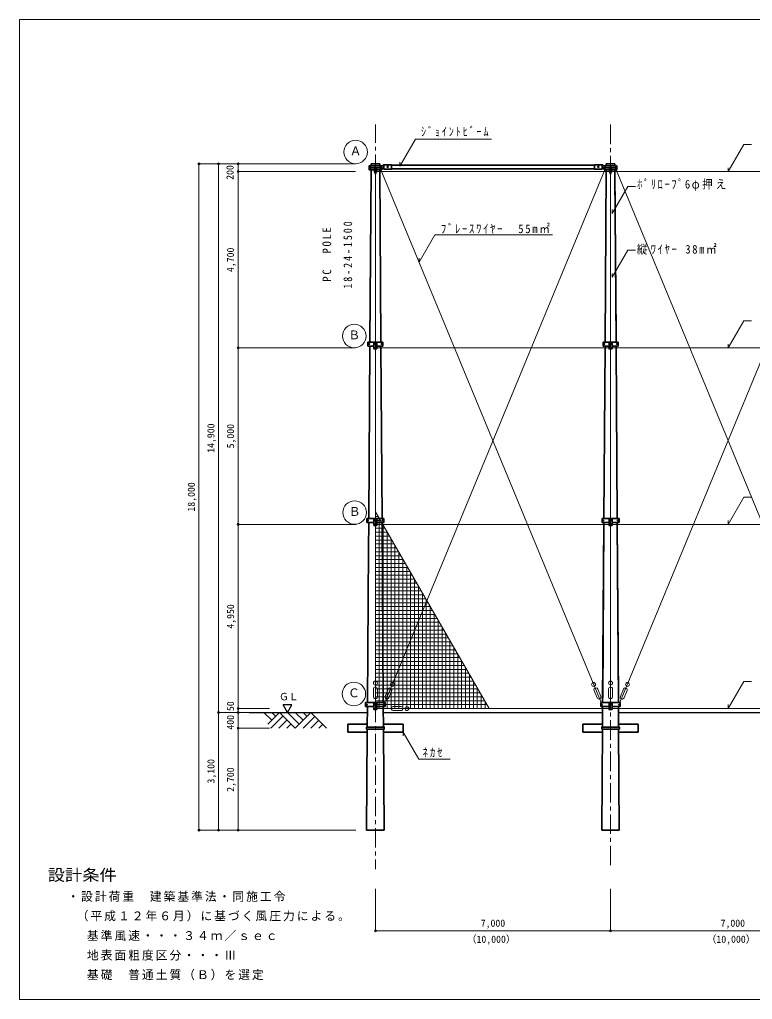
# Model space of a CAD drawing. Units: millimetres, scale not verified. Extents: x -17500 to 19500, y -11931 to 13069.
# Drawn here: x -17500 to 1196, y -11931 to 13069 of the extents above; entities that cross this region are included whole.
import ezdxf
from ezdxf.enums import TextEntityAlignment as Align

# ---------------------------------------------------------------- set-up
doc = ezdxf.new("R2010")
doc.units = ezdxf.units.MM
doc.header["$LTSCALE"] = 100
doc.header["$PDMODE"] = 32
doc.header["$PDSIZE"] = 50
doc.linetypes.add('CHAIN1', pattern=[8, 5, -1, 1, -1])
for name, color, linetype, lineweight in [('0-0', 7, 'Continuous', 35), ('0-2', 7, 'Continuous', 35), ('0-3', 6, 'Continuous', 9), ('0-6', 5, 'Continuous', 9), ('0-9', 4, 'Continuous', 9), ('0-B', 3, 'Continuous', 25), ('0-F', 4, 'Continuous', 9)]:
    doc.layers.add(name, color=color, linetype=linetype, lineweight=lineweight)
doc.layers.add('0-7', color=7, linetype='Continuous')
doc.styles.add('ＭＳ ゴシック', font='')
doc.styles.get('ＭＳ ゴシック').set_extended_font_data('MS Gothic')

msp = doc.modelspace()

# ---------------------------------------------------------------- linework, layer by layer
at = {"layer": '0-0', "color": 4, "linetype": 'CHAIN1', "lineweight": 9}
for p, q in [((-8423.1, 9125.1), (-8423.1, 10390.2)), ((-2423.1, 10390.2), (-2423.1, -8609.8)), ((-8423.1, 9042.6), (-8423.1, 4665)), ((-8423.1, 314.3), (-8423.1, 164.7)), ((-8423.1, -4359), (-8423.1, -8609.8))]:
    msp.add_line(p, q, dxfattribs=at)
at = {"layer": '0-0'}
for p, q in [((-8613.6, 4840), (-8232.6, 4840)), ((-8613.6, 4840), (-8613.6, 4740)), ((-8460.6, 4815), (-8385.6, 4815)), ((-8385.6, 4815), (-8385.6, 4665)), ((-8232.6, 4840), (-8232.6, 4740)), ((-2613.6, 4840), (-2232.6, 4840)), ((-2613.6, 4840), (-2613.6, 4740)), ((-2460.6, 4815), (-2385.6, 4815)), ((-2385.6, 4815), (-2385.6, 4665)), ((-2232.6, 4840), (-2232.6, 4740)), ((-8613.6, 4740), (-8460.6, 4740)), ((-8232.6, 4740), (-8385.6, 4740)), ((-2613.6, 4740), (-2460.6, 4740)), ((-2232.6, 4740), (-2385.6, 4740)), ((-8640.9, 339.3), (-8205.2, 339.3)), ((-8460.6, 314.3), (-8385.6, 314.3)), ((-8385.6, 314.3), (-8385.6, 164.3)), ((-8205.2, 339.3), (-8205.2, 239.3)), ((-2641, 339.3), (-2205.2, 339.3)), ((-2460.6, 314.3), (-2385.6, 314.3)), ((-2385.6, 314.3), (-2385.6, 164.3)), ((-2205.2, 339.3), (-2205.2, 239.3)), ((-8672.7, -4359.7), (-8672.7, -4459.7)), ((-8672.7, -4359.7), (-8174.8, -4359.7)), ((-8672.7, -4459.7), (-8460.9, -4459.7)), ((-8460.9, -4384.7), (-8385.9, -4384.7)), ((-8206.2, -4459.7), (-8174.8, -4459.7)), ((-8174.8, -4359.7), (-8174.8, -4459.7)), ((-2672.2, -4359.7), (-2672.2, -4459.7)), ((-2672.2, -4459.7), (-2460.4, -4459.7)), ((-2460.4, -4384.7), (-2385.4, -4384.7)), ((-2385.4, -4384.7), (-2385.4, -4534.7)), ((-2174.3, -4459.7), (-2385.4, -4459.7))]:
    msp.add_line(p, q, dxfattribs=at)
for points in [[(-8460.6, 4815), (-8460.6, 4665), (-8385.6, 4665)], [(-2460.6, 4815), (-2460.6, 4665), (-2385.6, 4665)], [(-8640.9, 339.3), (-8640.9, 239.3), (-8460.6, 239.3)], [(-8460.6, 314.3), (-8460.6, 164.3), (-8385.6, 164.3)], [(-8205.2, 339.3), (-8205.2, 239.3), (-8385.6, 239.3)], [(-2641, 339.3), (-2641, 239.3), (-2460.6, 239.3)], [(-2460.6, 314.3), (-2460.6, 164.3), (-2385.6, 164.3)], [(-2205.2, 339.3), (-2205.2, 239.3), (-2385.6, 239.3)], [(-8460.9, -4384.7), (-8460.9, -4534.7), (-8385.9, -4534.7)], [(-2672.2, -4359.7), (-2174.3, -4359.7), (-2174.3, -4459.7)], [(-2460.4, -4384.7), (-2460.4, -4534.7), (-2385.4, -4534.7)]]:
    msp.add_lwpolyline(points, dxfattribs=at)
for centre in [(-8583.8, 4790.5), (-8422.8, 4789.8), (-8262.8, 4790.6), (-2583.8, 4790.5), (-2422.8, 4789.8), (-2262.8, 4790.6), (-8422.8, 4690.2), (-2422.8, 4690.2), (-8611, 289.8), (-8422.8, 289.1), (-8235.1, 289.8), (-8235.1, 289.8), (-2611.1, 289.8), (-2422.8, 289.1), (-2235.1, 289.8), (-2235.1, 289.8), (-8422.8, 189.4), (-2422.8, 189.4), (-8642.5, -4409.9), (-8423.5, -4509.6), (-8423.1, -4409.9), (-8204.9, -4409.9), (-2642, -4409.9), (-2423, -4509.6), (-2422.6, -4409.9), (-2204.5, -4409.9)]:
    msp.add_circle(centre, 10, dxfattribs=at)
at = {"layer": '0-2'}
for p, q in [((-8585.1, 9285.1), (-8261.1, 9285.1)), ((-8533.1, 9390.2), (-8533.4, 9335.1)), ((-8533.1, 9390.2), (-8313.1, 9390.2)), ((-8313.1, 9390.2), (-8312.7, 9335.1)), ((-8261.1, 9335.1), (-8211.1, 9355.1)), ((-8261.1, 9235.1), (-8261.1, 9335.1)), ((-8261.1, 9285.1), (-8211.1, 9265.1)), ((-8211.1, 9255.1), (-8011.1, 9255.1)), ((-8011.1, 9365.1), (-8011.1, 9255.1)), ((-8011.1, 9355.1), (-2835.1, 9355.1)), ((-8011.1, 9265.1), (-2835.1, 9265.1)), ((-2835.1, 9365.1), (-2835.1, 9255.1)), ((-2835.1, 9255.1), (-2635.1, 9255.1)), ((-2585.1, 9335.1), (-2635.1, 9355.1)), ((-2585.1, 9285.1), (-2635.1, 9265.1)), ((-2585.1, 9235.1), (-2585.1, 9335.1)), ((-2261.1, 9285.1), (-2585.1, 9285.1)), ((-2533.1, 9390.2), (-2533.4, 9335.1)), ((-2313.1, 9390.2), (-2533.1, 9390.2)), ((-2313.1, 9390.2), (-2312.7, 9335.1)), ((-2313.1, 9390.2), (-2312.7, 9335.1)), ((-8448.1, 9235.1), (-8585.1, 9235.1)), ((-8563.4, 4840), (-8534.1, 9235.1)), ((-8261.1, 9235.1), (-8398.1, 9235.1)), ((-8312, 9235.1), (-8282.7, 4840)), ((-2585.1, 9235.1), (-2448.1, 9235.1)), ((-2563.4, 4840), (-2534.1, 9235.1)), ((-2398.1, 9175.1), (-2448.1, 9175.1)), ((-2398.1, 9235.1), (-2261.1, 9235.1)), ((-2312, 9235.1), (-2282.7, 4840)), ((-2311.1, 9090.2), (-2284, 5039.7)), ((-8593.5, 339.3), (-8564.1, 4740)), ((-8282, 4740), (-8252.6, 339.3)), ((-2593.5, 339.3), (-2564.1, 4740)), ((-2282, 4740), (-2252.6, 339.3)), ((-2592.8, 440.5), (-2593.5, 339.3)), ((-2253.3, 440.5), (-2252.6, 339.3)), ((-8598.6, -428.8), (-8594.2, 239.3)), ((-8252, 239.3), (-8221.3, -4359.7)), ((-2594.2, 239.3), (-2624.9, -4359.7)), ((-2594.2, 239.3), (-2624, -4234.8)), ((-2252, 239.3), (-2222.1, -4234.8)), ((-2252, 239.3), (-2221.3, -4359.7)), ((-8598.6, -428.8), (-8624.9, -4359.7)), ((-8625.5, -4459.7), (-8629, -4984.8)), ((-8506.5, -4459.7), (-8460.9, -4459.7)), ((-8385.9, -4384.7), (-8385.9, -4534.7)), ((-8385.9, -4459.7), (-8174.8, -4459.7)), ((-8220.6, -4459.7), (-8217.1, -4984.8)), ((-2625.5, -4459.7), (-2629, -4984.8)), ((-2625.5, -4459.7), (-2629, -4984.8)), ((-2624.7, -4334.8), (-2624.9, -4359.7)), ((-2221.4, -4334.8), (-2221.3, -4359.7)), ((-2220.6, -4459.7), (-2217.1, -4984.8)), ((-2220.6, -4459.7), (-2217.1, -4984.8)), ((-9129.2, -5109.8), (-9129.2, -4909.8)), ((-9129.2, -4909.8), (-8628.5, -4909.8)), ((-8217.6, -4909.8), (-7716.9, -4909.8)), ((-7716.9, -4909.8), (-7716.9, -5109.8)), ((-3129.2, -5109.8), (-3129.2, -4909.8)), ((-3129.2, -4909.8), (-2628.5, -4909.8)), ((-2628.5, -4909.8), (-3129.2, -4909.8)), ((-2217.6, -4909.8), (-1716.9, -4909.8)), ((-1716.9, -4909.8), (-2217.6, -4909.8)), ((-1716.9, -4909.8), (-1716.9, -5109.8)), ((-8629.2, -5109.8), (-9129.2, -5109.8)), ((-8629.2, -5109.8), (-8646.6, -7609.8)), ((-8629.2, -5034.8), (-8629.2, -5109.8)), ((-8216.7, -5034.8), (-8199.6, -7609.8)), ((-7716.9, -5109.8), (-8216.2, -5109.8)), ((-2629.2, -5109.8), (-3129.2, -5109.8)), ((-3129.2, -5109.8), (-2629.9, -5109.8)), ((-2629.4, -5034.8), (-2646.6, -7609.8)), ((-2629.2, -5034.8), (-2629.2, -5109.8)), ((-2216.9, -5034.8), (-2216.9, -5109.8)), ((-2216.9, -5109.8), (-1716.9, -5109.8)), ((-2216.7, -5034.8), (-2199.6, -7609.8)), ((-1716.9, -5109.8), (-2216.2, -5109.8)), ((-8646.6, -7609.8), (-8199.6, -7609.8)), ((-2646.6, -7609.8), (-2199.6, -7609.8))]:
    msp.add_line(p, q, dxfattribs=at)
for points in [[(-8585.1, 9235.1), (-8585.1, 9335.1), (-8261.1, 9335.1)], [(-8211.1, 9255.1), (-8211.1, 9365.1), (-8011.1, 9365.1)], [(-2635.1, 9255.1), (-2635.1, 9365.1), (-2835.1, 9365.1)], [(-2261.1, 9235.1), (-2261.1, 9335.1), (-2585.1, 9335.1)], [(-2398.1, 9175.1), (-2398.1, 9275.1), (-2448.1, 9275.1), (-2448.1, 9175.1)]]:
    msp.add_lwpolyline(points, dxfattribs=at)
for points in [[(-8448.1, 9175.1), (-8448.1, 9275.1), (-8398.1, 9275.1), (-8398.1, 9175.1)], [(-8648.1, -5034.8), (-8648.1, -4984.8), (-8198.1, -4984.8), (-8198.1, -5034.8)], [(-2648.1, -5034.8), (-2648.1, -4984.8), (-2198.1, -4984.8), (-2198.1, -5034.8)]]:
    msp.add_lwpolyline(points, close=True, dxfattribs=at)
for centre, radius in [((-8555.4, 9260.1), 10), ((-8555.2, 9310.1), 10), ((-8423.1, 9310.1), 10), ((-8423.1, 9260.1), 10), ((-8290.9, 9310.1), 10), ((-8290.8, 9260.1), 10), ((-8111.1, 9310.1), 15), ((-2735.1, 9310.1), 15), ((-2555.4, 9260.1), 10), ((-2555.2, 9310.1), 10), ((-2423.1, 9310.1), 10), ((-2423.1, 9260.1), 10), ((-2290.9, 9310.1), 10), ((-2290.8, 9260.1), 10), ((-8423.1, 9190.1), 10), ((-2423.1, 9190.1), 10)]:
    msp.add_circle(centre, radius, dxfattribs=at)
at = {"layer": '0-3'}
for p, q in [((-8423.1, 4815), (-8423.1, 9125.1)), ((-8398.1, 9190.2), (-2448.1, 9190.2)), ((-8280.7, 9235.1), (-2663, -4359.7)), ((-8184.1, -4359.7), (-2565.9, 9235.1)), ((-2423.1, 9190.4), (-2423.1, 4815.2)), ((-2398.1, 9190.2), (3551.9, 9190.2)), ((-2281, 9235.1), (3337.3, -4359.7)), ((-2183.8, -4359.7), (3423.3, 9240.6)), ((-8423.1, 4665), (-8423.1, 314.3)), ((-8385.6, 4689.9), (-2460.9, 4689.9)), ((-2423.1, 4666.3), (-2423.1, -4384.7)), ((-2385.7, 4689.9), (3539.4, 4689.9)), ((-8423.1, 164.7), (-8423.1, -4399.9)), ((-8385.6, 190.2), (-2460.6, 190.2)), ((-2385.6, 190.2), (3539.4, 190.2)), ((-8473, -4208.7), (-8473, -4005)), ((-8373, -4214.2), (-8373, -4009.7)), ((-8171.7, -4198.7), (-8095.3, -4013.9)), ((-8079.3, -4236.9), (-8002.9, -4052.1)), ((-2767.6, -4236.9), (-2844, -4052.1)), ((-2675.1, -4198.7), (-2751.5, -4013.9)), ((-2473, -4208.7), (-2473, -4005)), ((-2373, -4214.2), (-2373, -4009.7)), ((-2171.7, -4198.7), (-2095.3, -4013.9)), ((-2079.3, -4236.9), (-2002.9, -4052.1)), ((-8423.1, -4409.1), (-8423.1, -4409.3)), ((-7969.3, -4459.8), (-7764.8, -4459.8)), ((-8385.9, -4509.8), (-2460.4, -4509.8)), ((-7970.9, -4559.8), (-7769.6, -4559.8)), ((-2385.4, -4509.8), (3539.6, -4509.8))]:
    msp.add_line(p, q, dxfattribs=at)
for centre in [(-8423, -3859.5), (-7990.2, -3895.2), (-2856.6, -3895.2), (-2423, -3859.5), (-1990.2, -3895.2), (-7619.4, -4509.8)]:
    msp.add_circle(centre, 50, dxfattribs=at)
for centre, start, end in [((-8423, -4009.5), 0.08791, 179.91209), ((-8049.1, -4033), 337.54568, 157.547), ((-2797.7, -4033), 22.453, 202.45432), ((-2423, -4009.5), 0.08791, 179.91209), ((-2049.1, -4033), 337.54568, 157.547), ((-8423, -4209.7), 179.64203, 0.35797), ((-8125.5, -4217.8), 157.54634, 337.54634), ((-2721.4, -4217.8), 202.45366, 22.45366), ((-2423, -4209.7), 179.64203, 0.35797), ((-2125.5, -4217.8), 157.54634, 337.54634), ((-7969.6, -4509.8), 89.64203, 270.35797), ((-7769.4, -4509.8), 270.08791, 89.91209)]:
    msp.add_arc(centre, 50, start, end, dxfattribs=at)
at = {"layer": '0-6', "color": 7, "lineweight": 35}
for p, q in [((-8398.1, 9175.1), (-8448.1, 9175.1)), ((-2398.1, 9175.1), (-2448.1, 9175.1))]:
    msp.add_line(p, q, dxfattribs=at)
at = {"layer": '0-6'}
for p, q in [((-5523.1, -4509.8), (-8423.1, 513.1)), ((-8423.1, 490.2), (-8409.8, 490.2)), ((-8423.1, 390.2), (-8352.1, 390.2)), ((-8423.1, 290.2), (-8294.3, 290.2)), ((-8323.1, 339.9), (-8323.1, -4509.8)), ((-8423.1, 190.2), (-8236.6, 190.2)), ((-8423.1, 90.2), (-8178.9, 90.2)), ((-8223.1, 166.7), (-8223.1, -4509.8)), ((-8423.1, -9.8), (-8121.1, -9.8)), ((-8423.1, -109.8), (-8063.4, -109.8)), ((-8423.1, -209.8), (-8005.7, -209.8)), ((-8123.1, -6.5), (-8123.1, -4509.8)), ((-8023.1, -179.7), (-8023.1, -4509.8)), ((-8423.1, -309.8), (-7947.9, -309.8)), ((-8423.1, -409.8), (-7890.2, -409.8)), ((-7923.1, -352.9), (-7923.1, -4509.8)), ((-8423.1, -509.8), (-7832.5, -509.8)), ((-8423.1, -609.8), (-7774.7, -609.8)), ((-8423.1, -709.8), (-7717, -709.8)), ((-7823.1, -526.1), (-7823.1, -4509.8)), ((-7723.1, -699.3), (-7723.1, -4509.8)), ((-8423.1, -809.8), (-7659.3, -809.8)), ((-8423.1, -909.8), (-7601.5, -909.8)), ((-7623.1, -872.5), (-7623.1, -4509.8)), ((-8423.1, -1009.8), (-7543.8, -1009.8)), ((-8423.1, -1109.8), (-7486, -1109.8)), ((-8423.1, -1209.8), (-7428.3, -1209.8)), ((-7523.1, -1045.7), (-7523.1, -4509.8)), ((-7423.1, -1218.9), (-7423.1, -4509.8)), ((-8423.1, -1309.8), (-7370.6, -1309.8)), ((-8423.1, -1409.8), (-7312.8, -1409.8)), ((-7323.1, -1392.1), (-7323.1, -4509.8)), ((-8423.1, -1509.8), (-7255.1, -1509.8)), ((-8423.1, -1609.8), (-7197.4, -1609.8)), ((-8423.1, -1709.8), (-7139.6, -1709.8)), ((-7223.1, -1565.3), (-7223.1, -4509.8)), ((-7123.1, -1738.5), (-7123.1, -4509.8)), ((-8423.1, -1809.8), (-7081.9, -1809.8)), ((-8423.1, -1909.8), (-7024.2, -1909.8)), ((-7023.1, -1911.7), (-7023.1, -4509.8)), ((-8423.1, -2009.8), (-6966.4, -2009.8)), ((-8423.1, -2109.8), (-6908.7, -2109.8)), ((-8423.1, -2209.8), (-6851, -2209.8)), ((-6923.1, -2084.9), (-6923.1, -4509.8)), ((-8423.1, -2309.8), (-6793.2, -2309.8)), ((-8423.1, -2409.8), (-6735.5, -2409.8)), ((-6823.1, -2258.1), (-6823.1, -4509.8)), ((-6723.1, -2431.4), (-6723.1, -4509.8)), ((-8423.1, -2509.8), (-6677.8, -2509.8)), ((-8423.1, -2609.8), (-6620, -2609.8)), ((-8423.1, -2709.8), (-6562.3, -2709.8)), ((-6623.1, -2604.6), (-6623.1, -4509.8)), ((-8423.1, -2809.8), (-6504.6, -2809.8)), ((-8423.1, -2909.8), (-6446.8, -2909.8)), ((-6523.1, -2777.8), (-6523.1, -4509.8)), ((-6423.1, -2951), (-6423.1, -4509.8)), ((-8423.1, -3009.8), (-6389.1, -3009.8)), ((-8423.1, -3109.8), (-6331.3, -3109.8)), ((-8423.1, -3209.8), (-6273.6, -3209.8)), ((-6323.1, -3124.2), (-6323.1, -4509.8)), ((-8423.1, -3309.8), (-6215.9, -3309.8)), ((-8423.1, -3409.8), (-6158.1, -3409.8)), ((-6223.1, -3297.4), (-6223.1, -4509.8)), ((-6123.1, -3470.6), (-6123.1, -4509.8)), ((-8423.1, -3509.8), (-6100.4, -3509.8)), ((-8423.1, -3609.8), (-6042.7, -3609.8)), ((-8423.1, -3709.8), (-5984.9, -3709.8)), ((-6023.1, -3643.8), (-6023.1, -4509.8)), ((-8423.1, -3809.8), (-5927.2, -3809.8)), ((-8423.1, -3909.8), (-5869.5, -3909.8)), ((-5923.1, -3817), (-5923.1, -4509.8)), ((-5823.1, -3990.2), (-5823.1, -4509.8)), ((-8423.1, -4009.8), (-5811.7, -4009.8)), ((-8423.1, -4109.8), (-5754, -4109.8)), ((-8423.1, -4209.8), (-5696.3, -4209.8)), ((-5723.1, -4163.4), (-5723.1, -4509.8)), ((-8423.1, -4309.8), (-5638.5, -4309.8)), ((-8423.1, -4409.8), (-5580.8, -4409.8)), ((-5623.1, -4336.6), (-5623.1, -4509.8))]:
    msp.add_line(p, q, dxfattribs=at)
at = {"layer": '0-6', "color": 6}
for centre, start, end in [((-8379.8, 9178), 182.41425, 230.71629), ((-8466.3, 9178), 309.28371, 357.58575), ((-2379.8, 9178), 182.41425, 230.71629), ((-2466.3, 9178), 309.28371, 357.58575)]:
    msp.add_arc(centre, 68.3, start, end, dxfattribs=at)
at = {"layer": '0-9'}
for p, q in [((-12923.1, 9390.2), (-12923.1, -7609.8)), ((-8923.1, 9390.2), (-12923.1, 9390.2)), ((-12423.1, -4609.8), (-12423.1, 9390.2)), ((-11923.1, 9390.2), (-11923.1, -7609.8)), ((-8927.6, 9190.2), (-11923.1, 9190.2)), ((-8927.6, 4690.2), (-11923.1, 4690.2)), ((-8927.6, 190.2), (-11923.1, 190.2)), ((-9441.1, -4609.8), (-12423.1, -4609.8)), ((-12423.1, -7609.8), (-12423.1, -4609.8)), ((-11123.1, -4509.8), (-11923.1, -4509.8)), ((-8927.6, -4609.8), (-11923.1, -4609.8)), ((-8927.6, -4609.8), (-11923.1, -4609.8)), ((-11123.1, -5009.8), (-11923.1, -5009.8)), ((-8923.1, -7609.8), (-12923.1, -7609.8)), ((-8422.4, -9109.8), (-8422.4, -10182.8)), ((-2422.4, -9109.8), (-2422.4, -10182.8)), ((-8422.4, -10182.8), (9577.6, -10182.8))]:
    msp.add_line(p, q, dxfattribs=at)
for p in [(-12923.1, 9390.2), (-12423.1, 9390.2), (-11923.1, 9390.2), (-11923.1, 9190.2), (-11923.1, 4690.2), (-11923.1, 190.2), (-11923.1, -4509.8), (-12423.1, -4609.8), (-11923.1, -4609.8), (-11923.1, -4609.8), (-11923.1, -5009.8), (-12923.1, -7609.8), (-12423.1, -7609.8), (-11923.1, -7609.8), (-8422.4, -10182.8), (-2422.4, -10182.8)]:
    msp.add_point(p, dxfattribs=at)
at = {"layer": '0-B'}
for p, q in [((-11646.6, -4609.8), (-8626.5, -4609.8)), ((-8219.6, -4609.8), (-2626.5, -4609.8)), ((-2219.6, -4609.8), (3373.5, -4609.8))]:
    msp.add_line(p, q, dxfattribs=at)
at = {"layer": '0-F', "color": 2, "lineweight": 18}
for p, q in [((-17500, 13068.8), (19500, 13068.8)), ((-17500, -11931.2), (-17500, 13068.8)), ((19500, -11931.2), (-17500, -11931.2))]:
    msp.add_line(p, q, dxfattribs=at)
at = {"layer": '0-F'}
for p, q in [((-7800.4, 9327.8), (-7400.4, 10020.7)), ((-7400.4, 10020.7), (-5461.3, 10020.7)), ((576.6, 9190.2), (976.6, 9883)), ((976.6, 9883), (1176.6, 9883)), ((-7800.4, 9327.8), (-7800.4, 9427.8)), ((576.6, 9190.2), (576.6, 9290.2)), ((-2383.8, 8121.3), (-1983.8, 8814.1)), ((-1983.8, 8814.1), (-1783.8, 8814.1)), ((-2383.8, 8121.3), (-2383.8, 8221.3)), ((-7308.3, 6882.6), (-6908.3, 7575.4)), ((-6908.3, 7575.4), (-3900.3, 7575.4)), ((-2383.8, 6493), (-1983.8, 7185.8)), ((-1983.8, 7185.8), (-1783.8, 7185.8)), ((-7308.3, 6882.6), (-7308.3, 6982.6)), ((-2383.8, 6493), (-2383.8, 6593)), ((576.6, 4690.2), (976.6, 5383)), ((976.6, 5383), (1176.6, 5383)), ((576.6, 4690.2), (576.6, 4790.2)), ((576.6, 190.2), (976.6, 883)), ((976.6, 883), (1176.6, 883)), ((576.6, 190.2), (576.6, 290.2)), ((576.6, -4509.8), (976.6, -3817)), ((976.6, -3817), (1176.6, -3817)), ((576.6, -4509.8), (576.6, -4409.8)), ((-7716.9, -5109.8), (-7716.9, -5209.8)), ((-7716.9, -5109.8), (-7316.9, -5802.6)), ((-7316.9, -5802.6), (-6516.9, -5802.6))]:
    msp.add_line(p, q, dxfattribs=at)
at = {"layer": '0-F', "color": 3, "lineweight": 25}
for p, q in [((-10555.3, -4417.2), (-10777.8, -4417.2)), ((-10666.6, -4609.8), (-10777.8, -4417.2)), ((-10666.6, -4609.8), (-10555.3, -4417.2)), ((-11066.6, -4809.8), (-11266.6, -4609.8)), ((-10866.6, -4609.8), (-11166.6, -4909.8)), ((-10782, -4702.3), (-11089.4, -5009.8)), ((-10966.6, -4709.8), (-11066.6, -4609.8)), ((-10366.6, -4909.8), (-10666.6, -4609.8)), ((-10266.6, -4809.8), (-10466.6, -4609.8)), ((-10166.6, -4709.8), (-10266.6, -4609.8)), ((-9966.6, -4709.8), (-10266.6, -5009.8)), ((-10066.6, -4609.8), (-9666.6, -5009.8)), ((-10678.3, -4802.2), (-10885.9, -5009.8)), ((-10574.7, -4902.1), (-10682.4, -5009.8)), ((-9866.6, -4809.8), (-10066.6, -5009.8)), ((-9766.6, -4909.8), (-9866.6, -5009.8))]:
    msp.add_line(p, q, dxfattribs=at)
msp.add_lwpolyline([(-10066.6, -4609.8), (-10466.6, -5009.8), (-10866.6, -4609.8)], dxfattribs=at)
at = {"layer": '0-F'}
for centre in [(-8927.6, 9690.2), (-8961.9, 4994.2), (-8953.3, 490.7), (-8971.3, -4137.6)]:
    msp.add_circle(centre, 300, dxfattribs=at)

# ---------------------------------------------------------------- texts
at = {"layer": '0-6', "color": 7, "style": 'ＭＳ ゴシック', "width": 1.1}
msp.add_text('設計条件', height=293.3, dxfattribs=at).set_placement((-16782.3, -8992.2), align=Align.BOTTOM_LEFT)
at = {"layer": '0-6', "color": 7, "char_height": 219.9, "attachment_point": 7, "style": 'ＭＳ ゴシック'}
for s, insert in [('\\T1.17;・設計荷重\u3000建築基準法・同施工令', (-16282.3, -9442.2)), ('\\T1.17;（平成１２年６月）に基づく風圧力による。', (-16042.9, -9942.2)), ('\\T1.17;基準風速・・・３４ｍ／ｓｅｃ', (-15782.3, -10442.2)), ('\\T1.17;地表面粗度区分・・・Ⅲ', (-15782.3, -10942.2)), ('\\T1.17;基礎\u3000普通土質（Ｂ）を選定', (-15782.3, -11442.2))]:
    msp.add_mtext(s, dxfattribs=dict(at, insert=insert))
at = {"layer": '0-7', "char_height": 219.9, "attachment_point": 7, "rotation": 90, "style": 'ＭＳ ゴシック'}
for s, insert in [('\\T1.33;\\W0.9;PC\u3000POLE', (-9547.9, 6383.3)), ('\\T1.39;\\W0.85;18-24-1500', (-9013.6, 6203.9))]:
    msp.add_mtext(s, dxfattribs=dict(at, insert=insert))
at = {"layer": '0-9', "style": 'ＭＳ ゴシック'}
for s, p in [('200', (-11987.1, 8980.4)), ('4,700', (-11973.1, 6627.7)), ('14,900', (-12473.1, 2015.2)), ('5,000', (-11973.1, 2127.7)), ('18,000', (-12973.1, 515.2)), ('4,950', (-11973.1, -2472.3)), ('50', (-11975.9, -4574.8)), ('400', (-11975.9, -5048.7)), ('3,100', (-12473.1, -6422.3)), ('2,700', (-11973.1, -6634.8))]:
    msp.add_text(s, height=183.3, rotation=90, dxfattribs=at).set_placement(p, align=Align.BOTTOM_LEFT)
for s, p in [('7,000', (-5734.9, -10132.8)), ('7,000', (384.5, -10132.8)), ('（10,000）', (-6092.3, -10542.8)), ('（10,000）', (27.2, -10542.8))]:
    msp.add_text(s, height=183.3, dxfattribs=at).set_placement(p, align=Align.BOTTOM_LEFT)
at = {"layer": '0-F', "color": 7, "style": 'ＭＳ ゴシック'}
for s, p in [('Ａ', (-9077.6, 9540.2)), ('Ｂ', (-9111.9, 4844.2)), ('Ｂ', (-9103.3, 340.7)), ('Ｃ', (-9121.3, -4287.6))]:
    msp.add_text(s, height=219.9, dxfattribs=at).set_placement(p, align=Align.BOTTOM_LEFT)
at = {"layer": '0-F', "style": 'ＭＳ ゴシック'}
msp.add_text('ＧＬ', height=183.3, dxfattribs=at).set_placement((-10881.8, -4353.7), align=Align.BOTTOM_LEFT)
at = {"layer": '0-F', "color": 7, "char_height": 219.9, "attachment_point": 7, "style": 'ＭＳ ゴシック'}
for s, insert in [('\\T1.39;\\W0.85;ｼﾞｮｲﾝﾄﾋﾞｰﾑ', (-7258.1, 10084.2)), ('\\T1.29;\\W0.9;ﾎﾟﾘﾛｰﾌﾟ6φ押え', (-1745.2, 8697.7)), ('\\T1.33;\\W0.9;ﾌﾞﾚｰｽﾜｲﾔｰ\u300055m㎡', (-6751.6, 7609.3)), ('\\T1.31;\\W0.9;縦ﾜｲﾔｰ\\~38m㎡', (-1752.7, 7073.4)), ('\\T1.38;\\W0.9;ﾈｶｾ', (-7217.9, -5754.7))]:
    msp.add_mtext(s, dxfattribs=dict(at, insert=insert))

doc.saveas('drawing.dxf')
